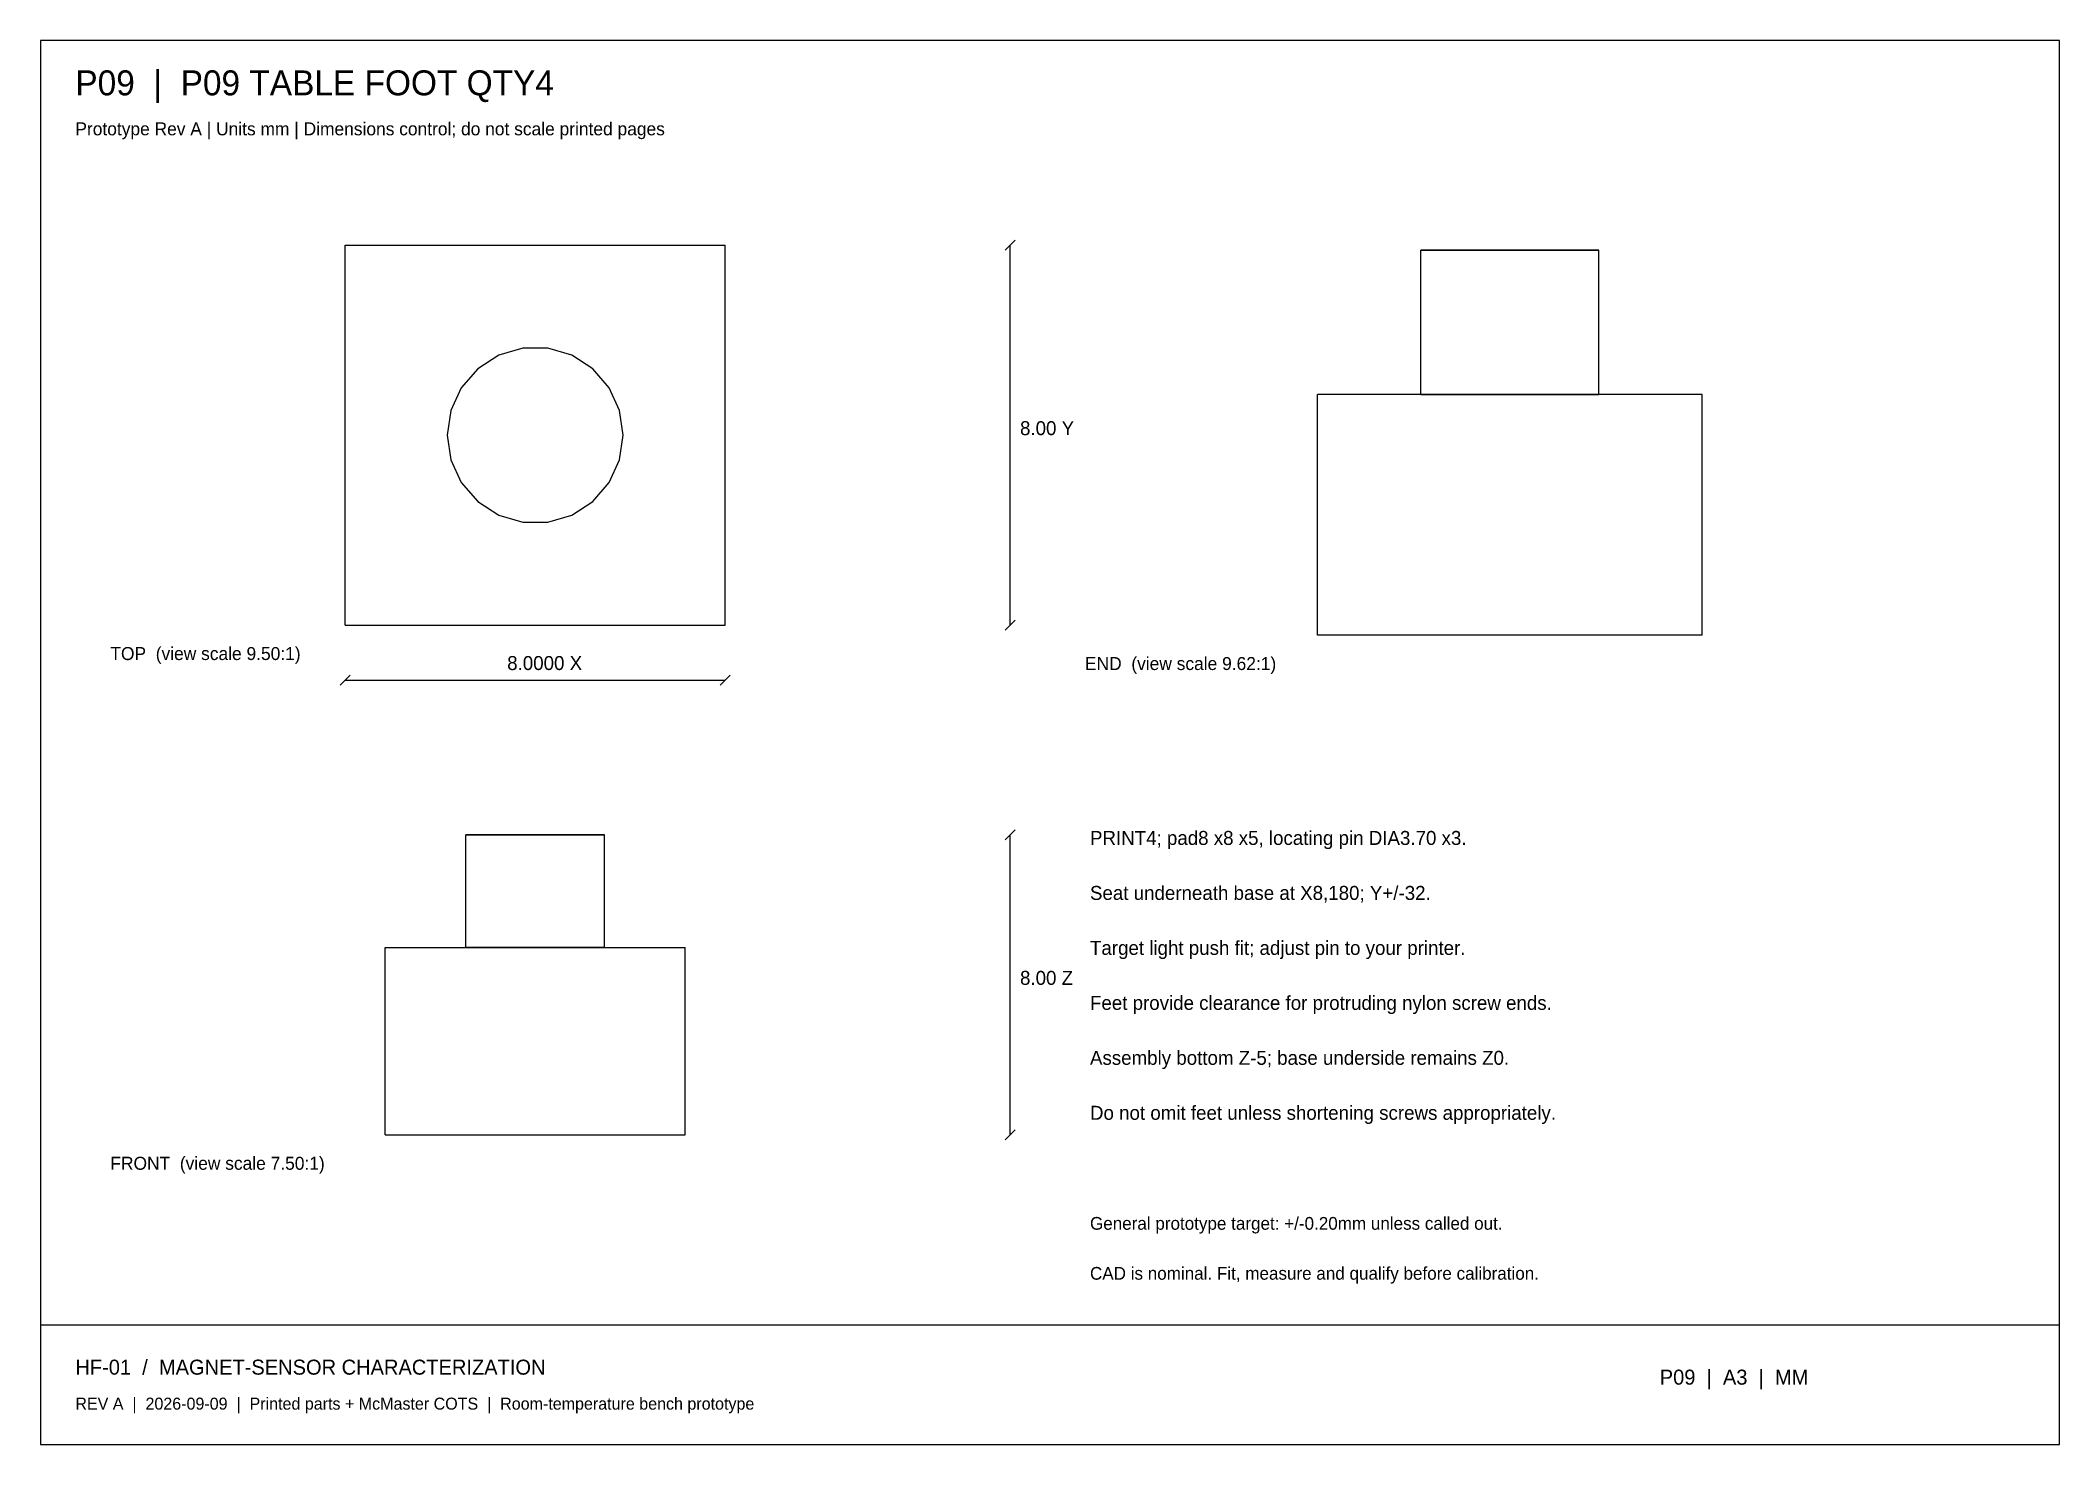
# Model space of a CAD drawing. Header units: millimetres. Extents: x 8 to 412, y 8 to 289.
import ezdxf

# ---------------------------------------------------------------- set-up
doc = ezdxf.new("R2010")
doc.units = ezdxf.units.MM
for name, color, linetype in [('DIM', 4, 'Continuous'), ('HIDDEN', 8, 'Continuous'), ('OUTLINE', 7, 'Continuous'), ('TEXT', 7, 'Continuous')]:
    doc.layers.add(name, color=color, linetype=linetype)

msp = doc.modelspace()

# ---------------------------------------------------------------- linework, layer by layer
at = {"layer": 'DIM'}
for points in [[(201, 247), (203, 249)], [(202, 172), (202, 248)], [(201, 171), (203, 173)], [(68, 160), (70, 162)], [(144, 160), (146, 162)], [(69, 161), (145, 161)], [(201, 129), (203, 131)], [(202, 70), (202, 130)], [(201, 69), (203, 71)]]:
    msp.add_lwpolyline(points, dxfattribs=at)
at = {"layer": 'HIDDEN'}
for points in [[(69, 172), (69, 248)], [(69, 248), (145, 248)], [(145, 172), (145, 248)], [(302, 247), (300.01, 247), (298.04, 247), (296.12, 247), (294.27, 247), (292.53, 247), (290.9, 247), (289.41, 247), (288.08, 247), (286.92, 247), (285.96, 247), (285.19, 247), (284.64, 247), (284.31, 247), (284.19, 247)], [(319.81, 247), (319.69, 247), (319.36, 247), (318.81, 247), (318.04, 247), (317.08, 247), (315.92, 247), (314.59, 247), (313.1, 247), (311.47, 247), (309.73, 247), (307.88, 247), (305.96, 247), (303.99, 247), (302, 247)], [(124.58, 210), (123.86, 214.95), (121.79, 219.5), (118.51, 223.28), (114.3, 225.99), (109.5, 227.4), (104.5, 227.4), (99.7, 225.99), (95.49, 223.28), (92.21, 219.5), (90.14, 214.95), (89.42, 210), (90.14, 205.05), (92.21, 200.5), (95.49, 196.72), (99.7, 194.01), (104.5, 192.6), (109.5, 192.6), (114.3, 194.01), (118.51, 196.72), (121.79, 200.5), (123.86, 205.05), (124.58, 210)], [(340.5, 218.12), (263.5, 218.12)], [(263.5, 170), (263.5, 218.12)], [(302, 218.12), (300.01, 218.12), (298.04, 218.12), (296.12, 218.12), (294.27, 218.12), (292.53, 218.12), (290.9, 218.12), (289.41, 218.12), (288.08, 218.12), (286.92, 218.12), (285.96, 218.12), (285.19, 218.12), (284.64, 218.12), (284.31, 218.12), (284.19, 218.12)], [(284.19, 218.12), (284.64, 218.12), (285.96, 218.12), (288.08, 218.12), (290.9, 218.12), (294.27, 218.12), (298.04, 218.12), (302, 218.12), (305.96, 218.12), (309.73, 218.12), (313.1, 218.12), (315.92, 218.12), (318.04, 218.12), (319.36, 218.12), (319.81, 218.12)], [(319.81, 218.12), (319.69, 218.12), (319.36, 218.12), (318.81, 218.12), (318.04, 218.12), (317.08, 218.12), (315.92, 218.12), (314.59, 218.12), (313.1, 218.12), (311.47, 218.12), (309.73, 218.12), (307.88, 218.12), (305.96, 218.12), (303.99, 218.12), (302, 218.12)], [(340.5, 170), (340.5, 218.12)], [(69, 172), (145, 172)], [(340.5, 170), (263.5, 170)], [(120.87, 130), (120.53, 130), (119.5, 130), (117.85, 130), (115.65, 130), (113.02, 130), (110.09, 130), (107, 130), (103.91, 130), (100.98, 130), (98.35, 130), (96.15, 130), (94.5, 130), (93.47, 130), (93.12, 130)], [(77, 70), (77, 107.5)], [(77, 107.5), (137, 107.5)], [(120.87, 107.5), (120.53, 107.5), (119.5, 107.5), (117.85, 107.5), (115.65, 107.5), (113.02, 107.5), (110.09, 107.5), (107, 107.5), (103.91, 107.5), (100.98, 107.5), (98.35, 107.5), (96.15, 107.5), (94.5, 107.5), (93.47, 107.5), (93.12, 107.5)], [(93.12, 107.5), (93.47, 107.5), (94.5, 107.5), (96.15, 107.5), (98.35, 107.5), (100.98, 107.5), (103.91, 107.5), (107, 107.5), (110.09, 107.5), (113.02, 107.5), (115.65, 107.5), (117.85, 107.5), (119.5, 107.5), (120.53, 107.5), (120.87, 107.5)], [(137, 70), (137, 107.5)], [(77, 70), (137, 70)]]:
    msp.add_lwpolyline(points, dxfattribs=at)
at = {"layer": 'OUTLINE'}
for points in [[(8, 8), (412, 8), (412, 289), (8, 289), (8, 8)], [(69, 172), (69, 248)], [(69, 248), (145, 248)], [(145, 172), (145, 248)], [(284.19, 247), (284.64, 247), (285.96, 247), (288.08, 247), (290.9, 247), (294.27, 247), (298.04, 247), (302, 247), (305.96, 247), (309.73, 247), (313.1, 247), (315.92, 247), (318.04, 247), (319.36, 247), (319.81, 247)], [(284.19, 218.12), (284.19, 247)], [(319.81, 218.12), (319.81, 247)], [(124.58, 210), (123.86, 214.95), (121.79, 219.5), (118.51, 223.28), (114.3, 225.99), (109.5, 227.4), (104.5, 227.4), (99.7, 225.99), (95.49, 223.28), (92.21, 219.5), (90.14, 214.95), (89.42, 210), (90.14, 205.05), (92.21, 200.5), (95.49, 196.72), (99.7, 194.01), (104.5, 192.6), (109.5, 192.6), (114.3, 194.01), (118.51, 196.72), (121.79, 200.5), (123.86, 205.05), (124.58, 210)], [(340.5, 218.12), (263.5, 218.12)], [(263.5, 170), (263.5, 218.12)], [(340.5, 170), (340.5, 218.12)], [(69, 172), (145, 172)], [(340.5, 170), (263.5, 170)], [(93.12, 130), (93.47, 130), (94.5, 130), (96.15, 130), (98.35, 130), (100.98, 130), (103.91, 130), (107, 130), (110.09, 130), (113.02, 130), (115.65, 130), (117.85, 130), (119.5, 130), (120.53, 130), (120.87, 130)], [(93.12, 107.5), (93.12, 130)], [(120.87, 107.5), (120.87, 130)], [(77, 70), (77, 107.5)], [(77, 107.5), (137, 107.5)], [(137, 70), (137, 107.5)], [(77, 70), (137, 70)], [(8, 32), (412, 32)]]:
    msp.add_lwpolyline(points, dxfattribs=at)

# ---------------------------------------------------------------- texts
at = {"layer": 'DIM'}
for s, p in [('8.00 Y', (204, 210)), ('8.0000 X', (101.4, 163)), ('8.00 Z', (204, 100))]:
    msp.add_text(s, height=2.8, dxfattribs=at).set_placement(p)
at = {"layer": 'TEXT'}
for s, height, p in [('P09  |  P09 TABLE FOOT QTY4', 5, (15, 278)), ('Prototype Rev A | Units mm | Dimensions control; do not scale printed pages', 2.6, (15, 270)), ('TOP  (view scale 9.50:1)', 2.6, (22, 165)), ('END  (view scale 9.62:1)', 2.6, (217, 163)), ('PRINT4; pad8 x8 x5, locating pin DIA3.70 x3.', 2.8, (218, 128)), ('Seat underneath base at X8,180; Y+/-32.', 2.8, (218, 117)), ('Target light push fit; adjust pin to your printer.', 2.8, (218, 106)), ('Feet provide clearance for protruding nylon screw ends.', 2.8, (218, 95)), ('Assembly bottom Z-5; base underside remains Z0.', 2.8, (218, 84)), ('Do not omit feet unless shortening screws appropriately.', 2.8, (218, 73)), ('FRONT  (view scale 7.50:1)', 2.6, (22, 63)), ('General prototype target: +/-0.20mm unless called out.', 2.55, (218, 51)), ('CAD is nominal. Fit, measure and qualify before calibration.', 2.55, (218, 41)), ('HF-01  /  MAGNET-SENSOR CHARACTERIZATION', 3, (15, 22)), ('P09  |  A3  |  MM', 3, (332, 20)), ('REV A  |  2026-09-09  |  Printed parts + McMaster COTS  |  Room-temperature bench prototype', 2.4, (15, 15))]:
    msp.add_text(s, height=height, dxfattribs=at).set_placement(p)

doc.saveas('drawing.dxf')
